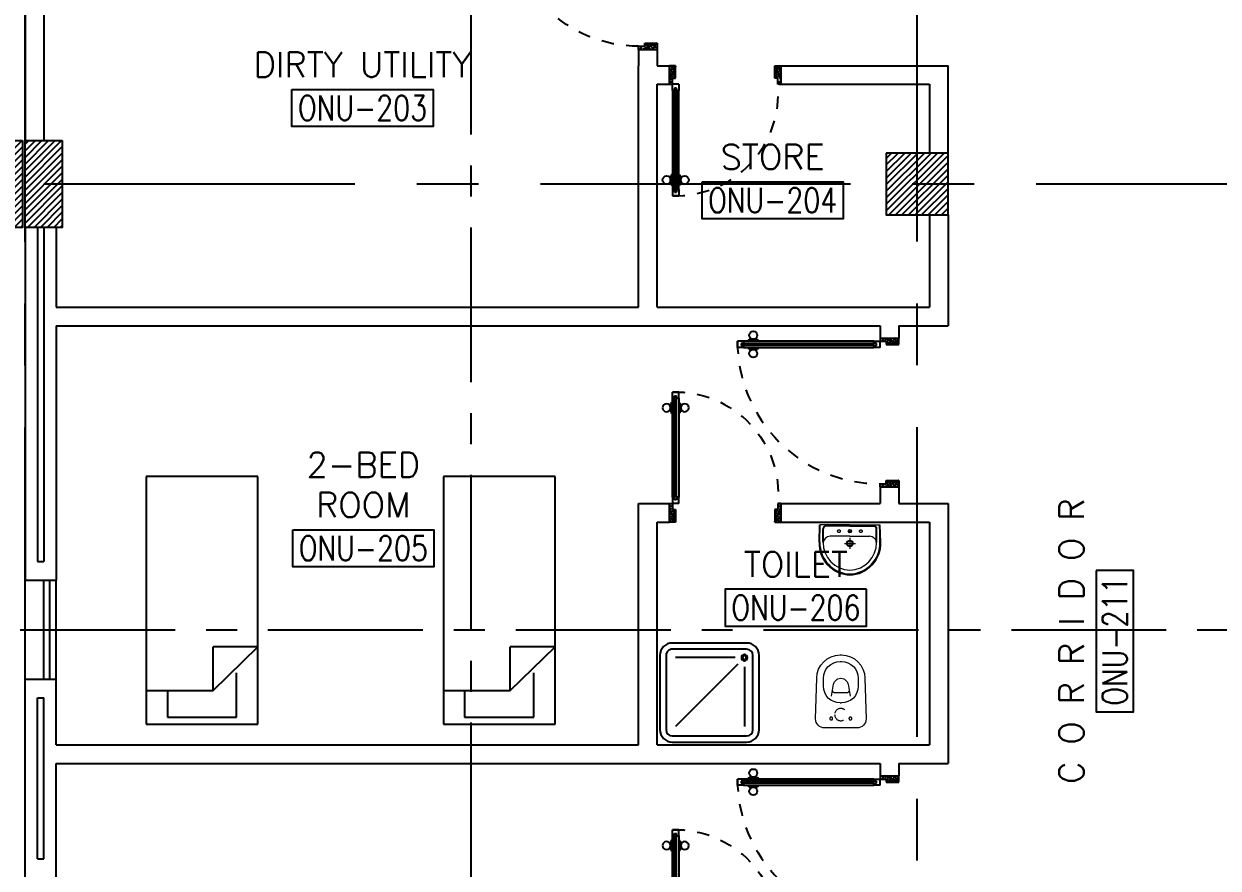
# Model space of a CAD drawing. Extents: x 0 to 91, y -1.5 to 78.
# Drawn here: x 52.53 to 62.17, y 21.47 to 28.29 of the extents above; entities that cross this region are included whole.
import ezdxf
from ezdxf.enums import TextEntityAlignment as Align

# ---------------------------------------------------------------- set-up
doc = ezdxf.new("R2010")
doc.units = 0
doc.header["$MEASUREMENT"] = 0
for name, pattern in [('CENTER', [2, 1.25, -0.25, 0.25, -0.25]), ('CENTERX2', [4, 2.5, -0.5, 0.5, -0.5]), ('DASHED', [0.75, 0.5, -0.25]), ('HIDDEN', [0.375, 0.25, -0.125]), ('HIDDEN2', [0.1875, 0.125, -0.0625])]:
    doc.linetypes.add(name, pattern=pattern)
doc.layers.get('0').update_dxf_attribs({"color": 11, "linetype": 'CONTINUOUS'})
for name, color, linetype in [('AXES', 11, 'CENTERX2'), ('AXES1', 11, 'CENTER'), ('COL', 11, 'CONTINUOUS'), ('DOOR', 11, 'CONTINUOUS'), ('FIX', 11, 'CONTINUOUS'), ('FUR', 11, 'CONTINUOUS'), ('HAT', 11, 'CONTINUOUS'), ('INSUL', 11, 'CONTINUOUS'), ('RM-BOX', 11, 'CONTINUOUS'), ('RM-NAME', 11, 'CONTINUOUS'), ('RM-NO', 11, 'CONTINUOUS'), ('WALL', 11, 'CONTINUOUS'), ('WIN', 11, 'CONTINUOUS')]:
    doc.layers.add(name, color=color, linetype=linetype)
doc.styles.add('ROMANS', font='ROMANS.shx', dxfattribs={"width": 0.6})

# ---------------------------------------------------------------- blocks, each defined once
blk = doc.blocks.new('DOOR-110')
at = {"layer": 'DOOR', "color": 0, "linetype": 'ByBlock'}
for p, q in [((0, 1050.000000000058), (0, 1100.000000000058)), ((150, 1100.000000000058), (0, 1100.000000000058)), ((100, 1075.000000000058), (100, 1050.000000000058)), ((150, 1075.000000000058), (100, 1075.000000000058)), ((150, 1100.000000000058), (150, 1075.000000000058)), ((150, 1025.000000000058), (150, 1075.000000000058)), ((200, 1075.000000000058), (150, 1075.000000000058)), ((200, 1058.000000000058), (200, 1075.000000000058)), ((1027.64245722373, 1075.000000000058), (1027.64245722373, 1082.200000000099)), ((1027.64245722373, 1082.200000000099), (1117.64245722373, 1082.200000000099)), ((1040.242457223707, 1082.200000000099), (1040.242457223707, 1091.200000000099)), ((1105.042457223753, 1091.200000000099), (1040.242457223707, 1091.200000000099)), ((1105.042457223753, 1082.200000000099), (1040.242457223707, 1082.200000000099)), ((1105.042457223753, 1082.200000000099), (1105.042457223753, 1091.200000000099)), ((1117.64245722373, 1075.000000000058), (1117.64245722373, 1082.200000000099)), ((1150.000000002328, 1075.000000000044), (1150.000000002328, 1058.000000000073)), ((1150.000000002328, 1075.000000000044), (1200.000000002328, 1075.000000000058)), ((1200.000000002328, 1075.000000000058), (1200.000000002328, 1025.000000000058)), ((1200.000000002328, 1025.000000000058), (1200.000000002328, 1075.000000000058)), ((100, 1050.000000000058), (0, 1050.000000000058)), ((150, 1025.000000000058), (200, 1025.000000000058)), ((180, 1042.000000000058), (180, 1058.000000000058)), ((180, 1058.000000000058), (200, 1058.000000000058)), ((200, 1042.000000000058), (180, 1042.000000000058)), ((200, 1025.000000000058), (200, 1042.000000000058)), ((1027.64245722373, 1025.000000000044), (1027.64245722373, 1017.800000000003)), ((1027.64245722373, 1017.800000000003), (1117.64245722373, 1017.800000000003)), ((1040.242457223707, 1017.800000000003), (1040.242457223707, 1008.800000000003)), ((1105.042457223753, 1017.800000000003), (1040.242457223707, 1017.800000000003)), ((1105.042457223753, 1008.800000000003), (1040.242457223707, 1008.800000000003)), ((1105.042457223753, 1017.800000000003), (1105.042457223753, 1008.800000000003)), ((1117.64245722373, 1025.000000000044), (1117.64245722373, 1017.800000000003)), ((1150.000000002328, 1058.000000000073), (1170.000000002328, 1058.000000000073)), ((1150.000000002328, 1042.000000000058), (1150.000000002328, 1025.000000000044)), ((1150.000000002328, 1042.000000000058), (1170.000000002328, 1042.000000000058)), ((1150.000000002328, 1025.000000000044), (1200.000000002328, 1025.000000000568)), ((1170.000000002328, 1058.000000000058), (1170.000000002328, 1042.000000000058)), ((100, 50), (0, 50)), ((0, 50), (0, 0)), ((0, 0), (150, 0)), ((150, 0), (0, 0)), ((100, 25), (100, 50)), ((150, 25), (100, 25)), ((150, 0), (150, 25))]:
    blk.add_line(p, q, dxfattribs=at)
at = {"layer": 'DOOR', "linetype": 'ByBlock'}
for p, q in [((0, 1100.000000000058), (150, 1100.000000000058)), ((200, 1075.000000000058), (1150.000000002328, 1075.000000000044)), ((200, 1058.000000000058), (1150.000000002328, 1058.000000000073)), ((200, 1042.000000000058), (1150.000000002328, 1042.000000000058)), ((1150.000000002328, 1025.000000000044), (200, 1025.000000000058))]:
    blk.add_line(p, q, dxfattribs=at)
at = {"layer": 'DOOR', "color": 9, "linetype": 'ByBlock'}
for p, q in [((0, 1050.000000000058), (40.1457343158545, 1100.000000000058)), ((0, 1050.000000000058), (113.7099299924448, 1100.000000000058)), ((0, 1050.000000000058), (100, 1063.357286043552)), ((0, 50), (40.1457343158545, 0)), ((0, 50), (113.7099299924448, 0)), ((0, 50), (100, 36.64271395650576))]:
    blk.add_line(p, q, dxfattribs=at)
at = {"layer": 'DOOR', "color": 0, "linetype": 'ByBlock'}
for centre in [(1072.64245722373, 1123.530944215061), (1072.64245722373, 976.4690557850845)]:
    blk.add_circle(centre, 32.39999999998526, dxfattribs=at)
at = {"layer": 'DOOR', "color": 9, "linetype": 'ByBlock'}
for centre, radius, start, end in [((0, 1050.000000000073), 34.40195781277725, 0, 90), ((0, 1050.000000000073), 14.40195781277725, 0, 90), ((0, 1050.000000000073), 54.40195781277725, 0, 66.79261710755539), ((0, 1050.000000000073), 74.40195781277725, 0, 42.22357358145435), ((0, 1050.000000000073), 94.40195781277725, 0, 31.98181196683786), ((0, 1050.000000000073), 114.4019578127773, 12.62257412898002, 25.91615811815573), ((0, 1050.000000000073), 134.4019578127773, 10.71997635493175, 21.84015060545103), ((0, 1050.000000000073), 154.4019578127773, 13.71422922232316, 18.89471145093974), ((0, 50.00000000001455), 14.40195781277725, 270, 0), ((0, 50.00000000001455), 34.40195781277725, 270, 0), ((0, 50.00000000001455), 54.40195781277725, 293.2073828924446, 0), ((0, 50.00000000001455), 74.40195781277725, 317.7764264185457, 0), ((0, 50.00000000001455), 94.40195781277725, 328.0181880331622, 0), ((0, 50.00000000001455), 134.4019578127773, 338.159849394549, 349.2800236450682), ((0, 50.00000000001455), 154.4019578127773, 341.1052885490603, 346.2857707776768)]:
    blk.add_arc(centre, radius, start, end, dxfattribs=at)
at = {"layer": 'DOOR', "linetype": 'HIDDEN', "ltscale": 0.5}
blk.add_arc((150.0000000071013, 1074.999999997046), 1049.99999999514, 269.9999999966649, 0, dxfattribs=at)
at = {"layer": 'WALL', "linetype": 'ByBlock'}
for p, q in [((0, 1100.000000000058), (150, 1100.000000000058)), ((0, 5.820766091346741e-11), (150, 5.820766091346741e-11))]:
    blk.add_line(p, q, dxfattribs=at)
blk = doc.blocks.new('DOOR90')
at = {"layer": 'DOOR', "linetype": 'ByBlock'}
for p, q in [((0, 0), (-150, 0)), ((-200, -25), (-1000, -25)), ((-200, -42), (-1000, -41.9999999999709)), ((-200, -58), (-1000, -58)), ((-1000, -75), (-200, -75))]:
    blk.add_line(p, q, dxfattribs=at)
at = {"layer": 'DOOR', "color": 0, "linetype": 'ByBlock'}
for p, q in [((-150, 0), (-150, -25)), ((-150, 0), (0, 0)), ((0, -50), (0, 0)), ((-1050, -25), (-1050, -75)), ((-1050, -75), (-1050, -25)), ((-1000, -25), (-1050, -25)), ((-1000, -75), (-1050.000000000029, -74.99999999947613)), ((-1020, -42), (-1020, -58)), ((-1000, -41.9999999999709), (-1020, -41.9999999999709)), ((-1000, -58), (-1020, -58)), ((-1000, -25), (-1000, -41.9999999999709)), ((-1000, -58), (-1000, -75)), ((-967.6424572214019, -25), (-967.6424572214019, -17.79999999995925)), ((-877.6424572214019, -17.79999999995925), (-967.6424572214019, -17.79999999995925)), ((-967.6424572214019, -75), (-967.6424572214019, -82.20000000004075)), ((-877.6424572214019, -82.20000000004075), (-967.6424572214019, -82.20000000004075)), ((-955.042457221396, -17.79999999995925), (-955.042457221396, -8.799999999959255)), ((-955.042457221396, -8.799999999959255), (-890.2424572214077, -8.799999999959255)), ((-955.042457221396, -17.79999999995925), (-890.2424572214077, -17.79999999995925)), ((-955.042457221396, -82.20000000004075), (-955.042457221396, -91.20000000004075)), ((-955.042457221396, -82.20000000004075), (-890.2424572214077, -82.20000000004075)), ((-955.042457221396, -91.20000000004075), (-890.2424572214077, -91.20000000004075)), ((-890.2424572214077, -17.79999999995925), (-890.2424572214077, -8.799999999959255)), ((-890.2424572214077, -82.20000000004075), (-890.2424572214077, -91.20000000004075)), ((-877.6424572214019, -25), (-877.6424572214019, -17.79999999995925)), ((-877.6424572214019, -75), (-877.6424572214019, -82.20000000004075)), ((-200, -42), (-200, -25)), ((-200, -25), (-150, -25)), ((-180, -42), (-200, -42)), ((-200, -75), (-200, -58)), ((-200, -58), (-180, -58)), ((-150, -75), (-200, -75)), ((-180, -58), (-180, -42)), ((-150, -75), (-150, -25)), ((-150, -25), (-100, -25)), ((-100, -25), (-100, -50)), ((-100, -50), (0, -50)), ((-100, -850), (0, -850)), ((-100, -875), (-100, -850)), ((0, -850), (0, -900)), ((-150, -900), (-150, -875)), ((-150, -875), (-100, -875)), ((0, -900), (-150, -900)), ((-150, -900), (0, -900))]:
    blk.add_line(p, q, dxfattribs=at)
at = {"layer": 'DOOR', "color": 9, "linetype": 'ByBlock'}
for p, q in [((0, -50), (-113.7099299924448, 0)), ((0, -50), (-40.1457343158545, 0)), ((0, -50), (-100, -36.64271395650576)), ((0, -850), (-113.7099299924448, -900)), ((0, -850), (-100, -863.3572860434942)), ((0, -850), (-40.1457343158545, -900))]:
    blk.add_line(p, q, dxfattribs=at)
at = {"layer": 'DOOR', "color": 0, "linetype": 'ByBlock'}
for centre in [(-922.6424572214019, 23.53094421501737), (-922.6424572214019, -123.5309442149592)]:
    blk.add_circle(centre, 32.39999999998526, dxfattribs=at)
at = {"layer": 'DOOR', "color": 9, "linetype": 'ByBlock'}
for centre, radius, start, end in [((0, -50), 74.40195781277725, 137.776426416831, 180), ((0, -50), 54.40195781277725, 113.2073828919768, 180), ((0, -50), 154.4019578127773, 161.1052885492919, 166.2857707775487), ((0, -50), 134.4019578127773, 158.1598493930306, 169.2800236451594), ((0, -50), 114.4019578127773, 154.0838418820621, 167.3774258712913), ((0, -50), 94.40195781277725, 148.0181880330829, 180), ((0, -50), 34.40195781277725, 90, 180), ((0, -50), 14.40195781277725, 90, 180), ((0, -850), 94.40195781277725, 180, 211.9818119669171), ((0, -850), 74.40195781277725, 180, 222.223573583169), ((0, -850), 54.40195781277725, 180, 246.7926171080232), ((0, -850), 34.40195781277725, 180, 270), ((0, -850), 14.40195781277725, 180, 270), ((0, -850), 154.4019578127773, 193.7142292224513, 198.8947114507081), ((0, -850), 134.4019578127773, 190.7199763548406, 201.8401506069695)]:
    blk.add_arc(centre, radius, start, end, dxfattribs=at)
at = {"layer": 'DOOR', "linetype": 'HIDDEN', "ltscale": 0.5}
blk.add_arc((-222.2222222220007, -49.99999999976717), 828.155208510499, 178.2701163782035, 275.0030377050298, dxfattribs=at)
blk = doc.blocks.new('DOOR100')
at = {"layer": 'DOOR', "color": 0, "linetype": 'ByBlock'}
for p, q in [((-76.05026414147142, 1251.086443322136), (-76.05026414094755, 1301.086443322165)), ((-76.05026414145686, 1301.086443322136), (-26.05026414145686, 1301.086443322136)), ((-26.05026414145686, 1301.086443322136), (-76.05026414145686, 1301.086443322136)), ((-59.05026414145686, 1251.086443322136), (-59.05026414145686, 1271.086443322136)), ((-43.05026414145686, 1271.086443322136), (-59.05026414145686, 1271.086443322136)), ((-43.05026414144231, 1251.086443322136), (-43.05026414144231, 1271.086443322136)), ((-26.05026414147142, 1251.086443322136), (-26.05026414145686, 1301.086443322136)), ((-92.25026414151216, 1206.128900543532), (-92.25026414151216, 1141.328900543544)), ((-83.25026414151216, 1206.128900543532), (-92.25026414151216, 1206.128900543532)), ((-83.25026414151216, 1128.728900543538), (-83.25026414151216, 1218.728900543538)), ((-76.05026414147142, 1218.728900543538), (-83.25026414151216, 1218.728900543538)), ((-83.25026414151216, 1206.128900543532), (-83.25026414151216, 1141.328900543544)), ((-59.05026414145686, 1251.086443322136), (-76.05026414147142, 1251.086443322136)), ((-26.05026414147142, 1251.086443322136), (-43.05026414144231, 1251.086443322136)), ((-26.05026414145686, 1218.728900543538), (-18.85026414141612, 1218.728900543538)), ((-18.85026414141612, 1128.728900543538), (-18.85026414141612, 1218.728900543538)), ((-18.85026414141612, 1206.128900543532), (-18.85026414141612, 1141.328900543544)), ((-18.85026414141612, 1206.128900543532), (-9.850264141416119, 1206.128900543532)), ((-9.850264141416119, 1206.128900543532), (-9.850264141416119, 1141.328900543544)), ((-83.25026414151216, 1141.328900543544), (-92.25026414151216, 1141.328900543544)), ((-76.05026414147142, 1128.728900543538), (-83.25026414151216, 1128.728900543538)), ((-26.05026414145686, 1128.728900543538), (-18.85026414141612, 1128.728900543538)), ((-18.85026414141612, 1141.328900543544), (-9.850264141416119, 1141.328900543544)), ((-76.0502641411731, 200), (-59.0502641411731, 200)), ((-76.0502641411731, 150), (-76.0502641411731, 200)), ((-59.0502641411731, 200), (-59.0502641411731, 180)), ((-43.0502641411731, 200), (-26.0502641411731, 200)), ((-43.0502641411731, 180), (-43.0502641411731, 200)), ((-26.0502641411731, 200), (-26.0502641411731, 150)), ((-1201.050264141173, 0), (-1201.050264141173, 150)), ((-1201.050264141173, 150), (-1176.050264141173, 150)), ((-1201.050264141173, 150), (-1201.050264141173, 0)), ((-1176.050264141173, 150), (-1176.050264141173, 100)), ((-1176.050264141173, 100), (-1151.050264141173, 100)), ((-1151.050264141173, 100), (-1151.050264141173, 0)), ((-76.0502641411731, 150), (-26.0502641411731, 150)), ((-59.0502641411731, 180), (-43.0502641411731, 180)), ((-51.0502641411731, 100), (-51.0502641411731, 0)), ((-26.0502641411731, 100), (-51.0502641411731, 100)), ((-1.050264141173102, 150), (-26.0502641411731, 150)), ((-26.0502641411731, 150), (-26.0502641411731, 100)), ((-1.050264141173102, 150), (-1.050264141173102, 0)), ((-1151.050264141173, 0), (-1201.050264141173, 0)), ((-51.0502641411731, 0), (-1.050264141173102, 0))]:
    blk.add_line(p, q, dxfattribs=at)
at = {"layer": 'DOOR', "linetype": 'ByBlock'}
for p, q in [((-76.05026414147142, 1251.086443322136), (-76.0502641411731, 200)), ((-59.0502641411731, 200), (-59.05026414145686, 1251.086443322136)), ((-43.0502641411731, 200), (-43.05026414144231, 1251.086443322136)), ((-26.0502641411731, 200), (-26.05026414147142, 1251.086443322136))]:
    blk.add_line(p, q, dxfattribs=at)
at = {"layer": 'DOOR', "color": 9, "linetype": 'ByBlock'}
for p, q in [((-1151.050264141173, 0), (-1201.050264141173, 113.7099299924448)), ((-1151.050264141173, 0), (-1164.407550184667, 100)), ((-51.0502641411731, 0), (-1.050264141173102, 113.7099299924448)), ((-51.0502641411731, 0), (-37.69297809767886, 100)), ((-1151.050264141173, 0), (-1201.050264141173, 40.1457343158545)), ((-51.0502641411731, 0), (-1.050264141173102, 40.1457343158545))]:
    blk.add_line(p, q, dxfattribs=at)
at = {"layer": 'DOOR', "color": 0, "linetype": 'ByBlock'}
for centre in [(-124.5812083564306, 1173.728900543538), (22.48068007354595, 1173.728900543538)]:
    blk.add_circle(centre, 32.39999999998526, dxfattribs=at)
at = {"layer": 'DOOR', "linetype": 'HIDDEN', "ltscale": 0.5}
blk.add_arc((-26.83337057878089, 151.8682979160003), 1149.218412220441, 89.96095720661235, 180.0931464649618, dxfattribs=at)
at = {"layer": 'DOOR', "color": 9, "linetype": 'ByBlock'}
for centre, radius, start, end in [((-1151.050264141159, 0), 154.4019578127773, 103.7142292225058, 108.8947114506697), ((-1151.050264141159, 0), 134.4019578127773, 100.7199763547379, 111.8401506071935), ((-51.05026414115855, 0), 134.4019578127773, 68.15984939280652, 79.2800236452621), ((-51.05026414115855, 0), 114.4019578127773, 64.08384188208258, 77.37742587111109), ((-51.05026414115855, 0), 154.4019578127773, 71.10528854933027, 76.28577077749422), ((-1151.050264141159, 0), 94.40195781277725, 90, 121.9818119669707), ((-1151.050264141159, 0), 74.40195781277725, 90, 132.223573583291), ((-1151.050264141159, 0), 54.40195781277725, 90, 156.7926171080343), ((-1151.050264141159, 0), 34.40195781277725, 90, 180), ((-1151.050264141159, 0), 14.40195781277725, 90, 180), ((-51.05026414115855, 0), 94.40195781277725, 58.01818803302934, 90), ((-51.05026414115855, 0), 74.40195781277725, 47.77642641670901, 90), ((-51.05026414115855, 0), 54.40195781277725, 23.20738289196568, 90), ((-51.05026414115855, 0), 34.40195781277725, 0, 90), ((-51.05026414115855, 0), 14.40195781277725, 0, 90)]:
    blk.add_arc(centre, radius, start, end, dxfattribs=at)
blk = doc.blocks.new('LAV1')
at = {"layer": 'FIX', "linetype": 'DASHED', "lineweight": 20, "ltscale": 0.05}
for p, q in [((49.53058844816405, 220), (-50.46941152343061, 220)), ((-0.4694115376332775, 170.0000000142027), (-0.4694115376332775, 269.9999999857973)), ((-0.4694115376332775, 170.0000000142027), (-0.4694115376332775, 269.9999999857973))]:
    blk.add_line(p, q, dxfattribs=at)
at = {"layer": 'FIX', "linetype": 'ByBlock', "ltscale": 0.3}
for p, q in [((-280, 209.9999999994616), (-275, 49.99999999994179)), ((-245, 210.0000000001601), (-245.0071684214636, 84.99999999749707)), ((245, 210.0000000001601), (245.0071684214636, 84.99999999749707)), ((280, 209.9999999994616), (275, 49.99999999994179)), ((0, 59.99999999755528), (-220.159092843387, 59.99999999752617)), ((0, 59.99999999755528), (220.159092843387, 59.99999999752617))]:
    blk.add_line(p, q, dxfattribs=at)
at = {"layer": 'FIX', "linetype": 'Continuous', "lineweight": 20}
for p, q in [((-274.9999999999418, 209.9999999999418), (-275, 49.99999999994179)), ((0, 155), (-181.4175303101365, 155)), ((0, 155), (181.4175303101365, 155)), ((274.9999999999418, 209.9999999999418), (275, 49.99999999994179)), ((0, 50), (-275, 49.99999999994179)), ((0, 50.00000000005821), (-252.4649419615453, 50.00000000005821)), ((0, 50), (275, 49.99999999994179)), ((0, 50.00000000005821), (252.4649419615453, 50.00000000005821))]:
    blk.add_line(p, q, dxfattribs=at)
at = {"layer": 'FIX', "lineweight": 20}
for p, q in [((2.491287887096405e-08, 91.9501576180046), (2.491287887096405e-08, 123.0498423795507)), ((15.61226091068238, 107.4999999987776), (-15.48742383631179, 107.4999999987776))]:
    blk.add_line(p, q, dxfattribs=at)
for centre, radius in [((-0.4694115376332775, 220), 29.5), ((-0.4694115376332775, 220), 22.5), ((2.491287887096405e-08, 107.4999999987776), 15.54984237273808)]:
    blk.add_circle(centre, radius, dxfattribs=at)
at = {"layer": 'FIX', "linetype": 'HIDDEN', "lineweight": 20, "ltscale": 0.05}
for centre in [(-99.99999997508712, 107.4999999987776), (99.99999997508712, 107.4999999987776)]:
    blk.add_circle(centre, 12.43987389819046, dxfattribs=at)
at = {"layer": 'FIX', "linetype": 'ByBlock', "ltscale": 0.3}
for centre, radius, start, end in [((6.861270151246572, 220.0495655717823), 287.0372485949996, 91.37764975247644, 182.006413439361), ((-6.861270151246572, 220.0495655717823), 287.0372485949996, 357.993586560639, 88.62235024752358), ((-220.1367860755417, 84.87070840633532), 24.8707184123799, 179.7021438729012, 269.9486109004399), ((220.1367860755417, 84.87070840633532), 24.8707184123799, 270.0513890995601, 0.2978561270987753)]:
    blk.add_arc(centre, radius, start, end, dxfattribs=at)
at = {"layer": 'FIX', "linetype": 'Continuous', "lineweight": 20}
for centre, radius, start, end in [((8.362960975442547, 216.6826060375752), 283.4417486471838, 91.69879626983797, 181.3509675422777), ((7.639794464339502, 212.4520616861846), 252.6502458993284, 91.73280937402431, 180.4884212311979), ((-7.639794464339502, 212.4520616861846), 252.6502458993284, 359.5115787688021, 88.26719062597567), ((-8.362960975442547, 216.6826060375752), 283.4417486471838, 358.6490324577223, 88.30120373016202), ((-179.1751118609682, 221.8444314090302), 66.882033842421, 190.2005602816864, 268.0786290524953), ((179.1751118609682, 221.8444314090302), 66.882033842421, 271.9213709475048, 349.7994397183136)]:
    blk.add_arc(centre, radius, start, end, dxfattribs=at)
blk = doc.blocks.new('SHR1')
at = {"layer": 'FIX'}
for p, q in [((-195.7106781186449, 195.7106781186521), (-700, 700)), ((-142.6776695296576, 217.6776695296649), (-142.6776695296576, 700)), ((-217.6776695296576, 142.6776695296649), (-700, 142.6776695296649))]:
    blk.add_line(p, q, dxfattribs=at)
for points in [[(-825, 125), (-825, 725, -0.4142135623730951), (-725, 825), (-125, 825, -0.4142135623730951), (-25, 725), (-25, 125, -0.4142135623730951), (-125, 25), (-725, 25, -0.4142135623730951)], [(-775, 125), (-775, 725, -0.414213562373095), (-725, 775), (-125, 775, -0.414213562373095), (-75, 725), (-75, 125, -0.414213562373095), (-125, 75), (-725, 75, -0.414213562373095)]]:
    blk.add_lwpolyline(points, format="xyb", close=True, dxfattribs=at)
for radius in [25, 15]:
    blk.add_circle((-142.6776695296576, 142.6776695296649), radius, dxfattribs=at)
blk = doc.blocks.new('C11')
at = {"layer": 'HAT'}
h = blk.add_hatch(dxfattribs=at)
h.set_pattern_fill('ANSI31', color=256, scale=300, style=0)
h.set_pattern_definition([(45, (-248556.1822811713, -75061.0053373936), (-26.51650429449553, 26.51650429449553), [])])
h.paths.add_polyline_path([(300.0000000000291, 700), (-2.91038304567337e-11, 700), (0, 349.9999999998981), (300.0000000000291, 349.9999999998981)])
h.paths.add_polyline_path([(300, 349.9999999998981), (-2.91038304567337e-11, 349.9999999998981), (-2.91038304567337e-11, 0), (300.0000000000291, 0)])
at = {"layer": 'COL'}
blk.add_lwpolyline([(300.0000000000291, 700), (299.9999999999709, 0), (0, 0), (0, 700)], close=True, dxfattribs=at)
blk = doc.blocks.new('C11D')
at = {"layer": 'COL', "linetype": 'ByBlock'}
for p in [(-320.0000000003783, 0), (0, 0)]:
    blk.add_blockref('C11', p, dxfattribs=at)
blk = doc.blocks.new('RM1')
at = {"layer": 'RM-BOX'}
blk.add_lwpolyline([(569.8908462408872, -200), (-569.890846240829, -200), (-569.8908462407999, -500), (569.8908462407999, -500)], close=True, dxfattribs=at)
at = {"layer": 'RM-NAME', "style": 'ROMANS'}
for tag, p in [('ROOMNAME1', (-5.820766091346741e-11, 323.8095238095266)), ('ROOMNAME2', (0, 0))]:
    blk.add_attdef(tag, text='', height=200, dxfattribs=at).set_placement(p, align=Align.MIDDLE)
at = {"layer": 'RM-NO', "style": 'ROMANS', "width": 0.8}
blk.add_attdef('ROOMNO', text='', height=200, dxfattribs=at).set_placement((0, -350), align=Align.MIDDLE)
blk = doc.blocks.new('WC1')
at = {"layer": 'FIX', "lineweight": 20}
for p, q in [((-210.0000000029686, 203.8204326368286), (-537.9999999286665, 193.8204326393316)), ((-474.9999999413558, 140.8204326525447), (-537.9999999286665, 140.8204326525447)), ((-726.9999998800631, 4.820432680658996), (-726.9999998800631, -4.817951825360069)), ((-673.9999998932763, 4.820432681706734), (-673.9999998932763, -4.817951825360069)), ((-533.6865895071242, 24.24526864886866), (-539.5413532511157, 0.001240431301994249)), ((-539.5413532511157, 0.001240431301994249), (-533.6865895071242, -24.24278778629377)), ((-394.8190632529149, 75.68691823486006), (-490.3663137184049, 60.12952448159922)), ((-338.999999976746, 4.820432680950034), (-338.999999976746, -4.817951826087665)), ((-490.3663137184049, -60.12704361174838), (-394.8190632529149, -75.6844373869535)), ((-537.9999999286665, -140.8179517899407), (-474.9999999413558, -140.8179517899407)), ((-537.9999999286665, -193.8179517767567), (-210.0000000029395, -203.8179517742537))]:
    blk.add_line(p, q, dxfattribs=at)
at = {"layer": 'FIX', "linetype": 'Continuous', "lineweight": 20}
blk.add_line((-420.1086438769998, -47.34975640615448), (-420.4314501879271, 44.6286713128502), dxfattribs=at)
at = {"layer": 'FIX', "lineweight": 20}
blk.add_lwpolyline([(-213.1572988978296, -203.8179517742828), (-210.0000000035507, -203.8179517742828, 0.4142135623730988), (-137.0000000270957, -130.8179517899407), (-137.0000000270957, 0.001240427664015442), (-137.0000000270957, 130.8204326531268, 0.4142135623731024), (-210.0000000068976, 203.8204326368286)], format="xyb", dxfattribs=at)
at = {"layer": 'FIX', "linetype": 'HIDDEN2', "lineweight": 20, "ltscale": 0.3}
blk.add_circle((-245, 0), 49.81065704648448, dxfattribs=at)
at = {"layer": 'FIX', "linetype": 'HIDDEN', "lineweight": 20, "ltscale": 0.05}
for centre in [(-213.1572988978296, 77.50124041197705), (-213.1572988978296, -77.49875954940217)]:
    blk.add_circle(centre, 11.63803426258817, dxfattribs=at)
at = {"layer": 'FIX', "lineweight": 20}
for centre, radius, start, end in [((-537.9999999250576, 4.820432684326079), 188.9999999550255, 90.00000000166753, 180.0000000016675), ((-537.9999999255524, 4.820432684820844), 135.999999967722, 90.00000000166753, 180.0000000016675), ((-474.999999944499, 4.820432684820844), 135.999999967722, 359.9999999983325, 89.99999999833247), ((-473.0448338629503, -6.857746605353896), 68.15291692588886, 128.9241670934087, 152.846818088903), ((-464.3609761304397, -17.61048578153714), 81.97430560104621, 108.4959527768842, 128.924167104086), ((-537.9999999286665, -4.817951825360069), 188.9999999513875, 180, 270), ((-537.9999999286665, -4.817951825360069), 135.9999999645952, 180, 270), ((-473.0448338628339, 6.860227468045196), 68.15291692606822, 207.1531819110969, 231.0758329065913), ((-464.3609761507541, 17.61296664757538), 81.97430559098913, 231.0758329089363, 251.504047235508), ((-474.9999999413558, -4.817951825360069), 135.9999999645952, 270, 0)]:
    blk.add_arc(centre, radius, start, end, dxfattribs=at)
at = {"layer": 'FIX', "linetype": 'Continuous', "lineweight": 20}
for centre, start, end in [((-442.6786698182405, 45.53535193303833), 357.6662144383911, 91.61214824291638), ((-442.3558635072841, -45.58543171666679), 268.3878517570836, 2.333785561608914)]:
    blk.add_arc(centre, 22.26568775101992, start, end, dxfattribs=at)
blk = doc.blocks.new('AH20A')
at = {"layer": 'FUR'}
for p, q in [((0, 0.5), (0, -0.5)), ((1, 0.5), (0, 0.5)), ((0.1358132048044354, 0.5), (0.1358132048044354, -0.09873155399691314)), ((1, -0.5), (1, 0.5)), ((0.1358132048044354, 0.3112226375378668), (0.02772451273631305, 0.3112226375378668)), ((0.02772451273631305, 0.3112226375378668), (0.02772451273631305, -0.3087128986371681)), ((0.1358132048044354, -0.09873155399691314), (0.312524700537324, -0.5)), ((0.1358132048044354, -0.09873155399691314), (0.312524700537324, -0.09873155399691314)), ((0.312524700537324, -0.5), (0.312524700537324, -0.09873155399691314)), ((0.02772451273631305, -0.3087128986371681), (0.2075707670301199, -0.3087128986371681)), ((0, -0.5), (1, -0.5))]:
    blk.add_line(p, q, dxfattribs=at)
blk = doc.blocks.new('COL50')
at = {"layer": 'COL'}
blk.add_lwpolyline([(-249.9999999999709, 250), (-249.9999999999418, -250), (250, -250), (249.9999999999709, 250)], close=True, dxfattribs=at)
blk = doc.blocks.new('*X51')
at = {"color": 0}
for p, q in [((73379.22208648534, 139882.6148570801), (73846.34120321687, 140349.7339738117)), ((73379.22208648533, 139935.6478656691), (73793.30819462788, 140349.7339738117)), ((73379.22208648533, 139988.6808742581), (73740.2751860389, 140349.7339738117)), ((73379.22208648533, 140041.7138828471), (73687.2421774499, 140349.7339738117)), ((73379.22208648533, 140094.7468914361), (73634.2091688609, 140349.7339738117)), ((73379.22208648533, 140147.7799000251), (73581.17616027192, 140349.7339738117)), ((73379.22208648532, 140200.8129086141), (73528.14315168293, 140349.7339738117)), ((73379.22208648532, 140253.8459172031), (73475.11014309393, 140349.7339738117)), ((73379.22208648532, 140306.878925792), (73422.07713450494, 140349.7339738117)), ((73399.37421180587, 139849.7339738117), (73879.22208648526, 140329.581848491)), ((73452.40722039486, 139849.7339738117), (73879.22208648526, 140276.5488399021)), ((73505.44022898385, 139849.7339738117), (73879.22208648526, 140223.5158313131)), ((73558.47323757283, 139849.7339738117), (73879.22208648526, 140170.4828227241)), ((73611.50624616184, 139849.7339738117), (73879.22208648527, 140117.4498141351)), ((73664.53925475082, 139849.7339738117), (73879.22208648527, 140064.4168055461)), ((73717.57226333981, 139849.7339738117), (73879.22208648527, 140011.3837969571)), ((73770.6052719288, 139849.7339738117), (73879.22208648527, 139958.3507883681)), ((73823.6382805178, 139849.7339738117), (73879.22208648527, 139905.3177797791)), ((73876.67128910679, 139849.7339738117), (73879.22208648529, 139852.2847711902))]:
    blk.add_line(p, q, dxfattribs=at)

msp = doc.modelspace()

# ---------------------------------------------------------------- linework, layer by layer
at = {"layer": 'AXES'}
for p, q in [((59.74000000000524, -1.464293643977726), (59.74000000000524, 77.3483814831634)), ((52.5399999999936, -1.466343614672951), (52.5399999999936, 76.99633151246235)), ((0.6999999999970896, 27), (68.74000000000524, 27))]:
    msp.add_line(p, q, dxfattribs=at)
at = {"layer": 'AXES1'}
for p, q in [((56.13999999999942, 5.399999999994179), (56.13999999999942, 64.21999999999389)), ((10.5, 23.39999999999418), (68.74000000000524, 23.39999999999418))]:
    msp.add_line(p, q, dxfattribs=at)
at = {"layer": 'INSUL'}
for p, q in [((52.63999999999942, 26.64999999999418), (52.63999999999942, 23.94999999999709)), ((52.69000000000233, 26.64999999999418), (52.69000000000233, 23.94999999999709)), ((52.63999999999942, 23.94999999999709), (52.69000000000233, 23.94999999999709)), ((52.63999999999942, 22.84999999999854), (52.69000000000233, 22.84999999999854)), ((52.63999999999942, 21.54999999999563), (52.63999999999942, 22.84999999999854)), ((52.69000000000233, 21.54999999999563), (52.69000000000233, 22.84999999999854)), ((52.63999999999942, 21.54999999999563), (52.69000000000233, 21.54999999999563))]:
    msp.add_line(p, q, dxfattribs=at)
at = {"layer": 'WALL'}
for p, q in [((52.5399999999936, 32.69999999999709), (52.5399999999936, 27.34999999999854)), ((52.69000000000233, 29.31999999999971), (52.69000000000233, 27.34999999999854)), ((57.49000000000524, 28.08749999999418), (57.63999999999942, 28.08749999999418)), ((57.63999999999942, 27.95499999999447), (57.74000000000524, 27.95499999999447)), ((57.74000000000524, 27.80499999999302), (57.74000000000524, 27.95499999999447)), ((58.63999999999942, 27.80499999999302), (58.63999999999942, 27.95499999999447)), ((58.63999999999942, 27.95499999999447), (59.99000000000524, 27.95499999999447)), ((59.99000000000524, 27.25), (59.99000000000524, 27.95499999999447)), ((57.63999999999942, 27.80499999999302), (57.74000000000524, 27.80499999999302)), ((58.63999999999942, 27.80499999999302), (59.83999999999651, 27.80499999999302)), ((59.83999999999651, 27.80499999999302), (59.83999999999651, 27.25)), ((59.83999999999651, 26.75), (59.83999999999651, 26.00499999999738)), ((59.99000000000524, 26.75), (59.99000000000524, 25.85499999999593)), ((52.5399999999936, 26.64999999999418), (52.54000000000815, 23.79999999999563)), ((52.7899999999936, 26.64999999999418), (52.79000000000815, 26.00499999999738)), ((52.79000000000815, 26.00499999999738), (57.49000000000524, 26.00499999999738)), ((57.63999999999942, 26.00499999999738), (59.83999999999651, 26.00499999999738)), ((52.79000000000815, 25.85499999999593), (52.79000000000815, 23.79999999999563)), ((52.79000000000815, 25.85499999999593), (59.44000000000233, 25.85499999999593)), ((59.58999999999651, 25.85499999999593), (59.99000000000524, 25.85499999999593)), ((59.44000000000233, 25.75449999999546), (59.58999999999651, 25.75449999999546)), ((59.44000000000233, 24.55449999999837), (59.58999999999651, 24.55449999999837)), ((57.49000000000524, 24.41999999999825), (57.74000000000524, 24.41999999999825)), ((58.63999999999942, 24.41999999999825), (59.44000000000233, 24.41999999999825)), ((59.58999999999651, 24.41999999999825), (59.99000000000524, 24.41999999999825)), ((59.99000000000524, 24.41999999999825), (59.99000000000524, 22.31999999999243)), ((57.63999999999942, 24.2699999999968), (57.74000000000524, 24.2699999999968)), ((58.63999999999942, 24.2699999999968), (59.83999999999651, 24.2699999999968)), ((59.83999999999651, 24.2699999999968), (59.83999999999651, 22.46999999999389)), ((52.54000000000815, 23.79999999999563), (52.79000000000815, 23.79999999999563)), ((52.54000000000815, 23), (52.79000000000815, 23)), ((52.5399999999936, 21.39999999999418), (52.5399999999936, 23)), ((52.7899999999936, 22.46999999999389), (52.7899999999936, 23)), ((52.7899999999936, 22.46999999999389), (57.49000000000524, 22.46999999999389)), ((57.63999999999942, 22.46999999999389), (59.83999999999651, 22.46999999999389)), ((52.7899999999936, 21.39999999999418), (52.7899999999936, 22.31999999999243)), ((52.7899999999936, 22.31999999999243), (59.44000000000233, 22.31999999999243)), ((59.58999999999651, 22.31999999999243), (59.99000000000524, 22.31999999999243)), ((59.44000000000233, 22.21949999999197), (59.58999999999651, 22.21949999999197))]:
    msp.add_line(p, q, dxfattribs=at)
at = {"layer": 'WALL', "linetype": 'ByBlock'}
for p, q in [((57.49000000000524, 28.08749999999418), (57.49000000000524, 27.95499999999447)), ((57.63999999999942, 28.08749999999418), (57.63999999999942, 27.95499999999447)), ((57.49000000000524, 26.00499999999738), (57.49000000000524, 27.95499999999447)), ((57.63999999999942, 26.00499999999738), (57.63999999999942, 27.80499999999302)), ((59.44000000000233, 25.85499999999593), (59.44000000000233, 25.75449999999546)), ((59.58999999999651, 25.85499999999593), (59.58999999999651, 25.75449999999546)), ((59.44000000000233, 24.55449999999837), (59.44000000000233, 24.41999999999825)), ((59.58999999999651, 24.55449999999837), (59.58999999999651, 24.41999999999825)), ((57.49000000000524, 22.46999999999389), (57.49000000000524, 24.41999999999825)), ((57.74000000000524, 24.2699999999968), (57.74000000000524, 24.41999999999825)), ((58.63999999999942, 24.2699999999968), (58.63999999999942, 24.41999999999825)), ((57.63999999999942, 22.46999999999389), (57.63999999999942, 24.2699999999968)), ((59.44000000000233, 22.31999999999243), (59.44000000000233, 22.21949999999197)), ((59.58999999999651, 22.31999999999243), (59.58999999999651, 22.21949999999197))]:
    msp.add_line(p, q, dxfattribs=at)
at = {"layer": 'WIN'}
for p, q in [((52.54000000000815, 23), (52.54000000000815, 23.79999999999563)), ((52.69000000000233, 23), (52.69000000000233, 23.79999999999563)), ((52.74000000000524, 23), (52.74000000000524, 23.79999999999563)), ((52.79000000000815, 23), (52.79000000000815, 23.79999999999563))]:
    msp.add_line(p, q, dxfattribs=at)

# ---------------------------------------------------------------- block references
at = {"layer": 'COL', "xscale": 0.001, "yscale": 0.001, "zscale": 0.001}
for name, p in [('C11D', (52.5399999999936, 26.64999999999418)), ('COL50', (59.74000000000524, 27))]:
    msp.add_blockref(name, p, dxfattribs=at)
at = {"layer": 'DOOR', "color": 0, "linetype": 'Continuous', "xscale": -0.001, "yscale": 0.001, "zscale": 0.001}
msp.add_blockref('DOOR-110', (57.63999999999942, 28.08749999999418), dxfattribs=at)
at = {"layer": 'DOOR', "color": 0, "linetype": 'ByBlock', "yscale": 0.001, "zscale": 0.001, "rotation": 90}
for name, p, xscale in [('DOOR90', (57.74000000000524, 27.95499999999447), 0.001), ('DOOR100', (59.58999999999651, 25.75555026413349), 0.001), ('DOOR90', (57.74000000000524, 24.2699999999968), -0.001), ('DOOR100', (59.58999999999651, 22.22055026413727), 0.001), ('DOOR90', (57.74000000000524, 20.73499999999331), -0.001)]:
    msp.add_blockref(name, p, dxfattribs=dict(at, xscale=xscale))
at = {"layer": 'FIX'}
for name, p, xscale, yscale, zscale, rotation in [('AH20A', (53.96804409717151, 22.6382128931582), 2, 0.9, 2, 90), ('AH20A', (56.36685815179953, 22.6382128931582), 2, 0.9, 2, 90), ('LAV1', (59.19605492740811, 24.29099999954633), 0.0008799999997863779, 0.0008799999997863779, 0.00087999999978, 180), ('SHR1', (58.48799999999756, 23.31799999999203), -0.001, 0.001, 0.001, 180), ('WC1', (59.12305835870211, 22.46999999999389), -0.001, 0.001, 0.001, 90)]:
    msp.add_blockref(name, p, dxfattribs=dict(at, xscale=xscale, yscale=yscale, zscale=zscale, rotation=rotation))
at = {"layer": 'HAT', "xscale": 0.001, "yscale": 0.001, "zscale": 0.001}
msp.add_blockref('*X51', (-13.88922208648, -113.0997339738169), dxfattribs=at)
at = {"layer": 'RM-NO'}
ref = msp.add_blockref('RM1', (55.26339271262987, 27.96393297374016), dxfattribs=dict(at, xscale=-0.001, yscale=0.001, zscale=0.001))
ref.add_attrib('ROOMNO', 'ONU-203', dxfattribs={"height": 0.2, "style": 'ROMANS', "width": 0.8}).set_placement((55.26339271262987, 27.61393297374161), align=Align.MIDDLE)
ref.add_attrib('ROOMNAME2', 'DIRTY UTILITY', dxfattribs={"layer": 'RM-NAME', "height": 0.2, "style": 'ROMANS'}).set_placement((55.26339271262987, 27.96393297374016), align=Align.MIDDLE)
ref = msp.add_blockref('RM1', (58.57329480230692, 27.21877123950253), dxfattribs=dict(at, xscale=-0.001, yscale=0.001, zscale=0.001))
ref.add_attrib('ROOMNO', 'ONU-204', dxfattribs={"height": 0.2, "style": 'ROMANS', "width": 0.8}).set_placement((58.57329480230692, 26.86877123949671), align=Align.MIDDLE)
ref.add_attrib('ROOMNAME2', 'STORE', dxfattribs={"layer": 'RM-NAME', "height": 0.2, "style": 'ROMANS'}).set_placement((58.57329480230692, 27.21877123950253), align=Align.MIDDLE)
ref = msp.add_blockref('RM1', (55.26975315836899, 24.40838625526521), dxfattribs=dict(at, xscale=-0.001, yscale=0.001, zscale=0.001))
ref.add_attrib('ROOMNO', 'ONU-205', dxfattribs={"height": 0.2, "style": 'ROMANS', "width": 0.8}).set_placement((55.26975315836899, 24.05838625525939), align=Align.MIDDLE)
ref.add_attrib('ROOMNAME2', 'ROOM', dxfattribs={"layer": 'RM-NAME', "height": 0.2, "style": 'ROMANS'}).set_placement((55.26975315836899, 24.40838625526521), align=Align.MIDDLE)
ref.add_attrib('ROOMNAME1', '2-BED', dxfattribs={"layer": 'RM-NAME', "height": 0.2, "style": 'ROMANS'}).set_placement((55.26975315836899, 24.73219577907003), align=Align.MIDDLE)
at = {"layer": 'RM-NO', "xscale": 0.001, "yscale": 0.001, "zscale": 0.001, "rotation": 90}
msp.add_blockref('RM1', (60.98407232815225, 23.3080093273602), dxfattribs=at).add_auto_attribs({'ROOMNO': 'ONU-211', 'ROOMNAME2': 'C O R R I D O R'})
at = {"layer": 'RM-NO', "xscale": 0.001, "yscale": 0.001, "zscale": 0.001}
msp.add_blockref('RM1', (58.76069495278352, 23.92851884049014), dxfattribs=at).add_auto_attribs({'ROOMNO': 'ONU-206', 'ROOMNAME2': 'TOILET'})

doc.saveas('drawing.dxf')
